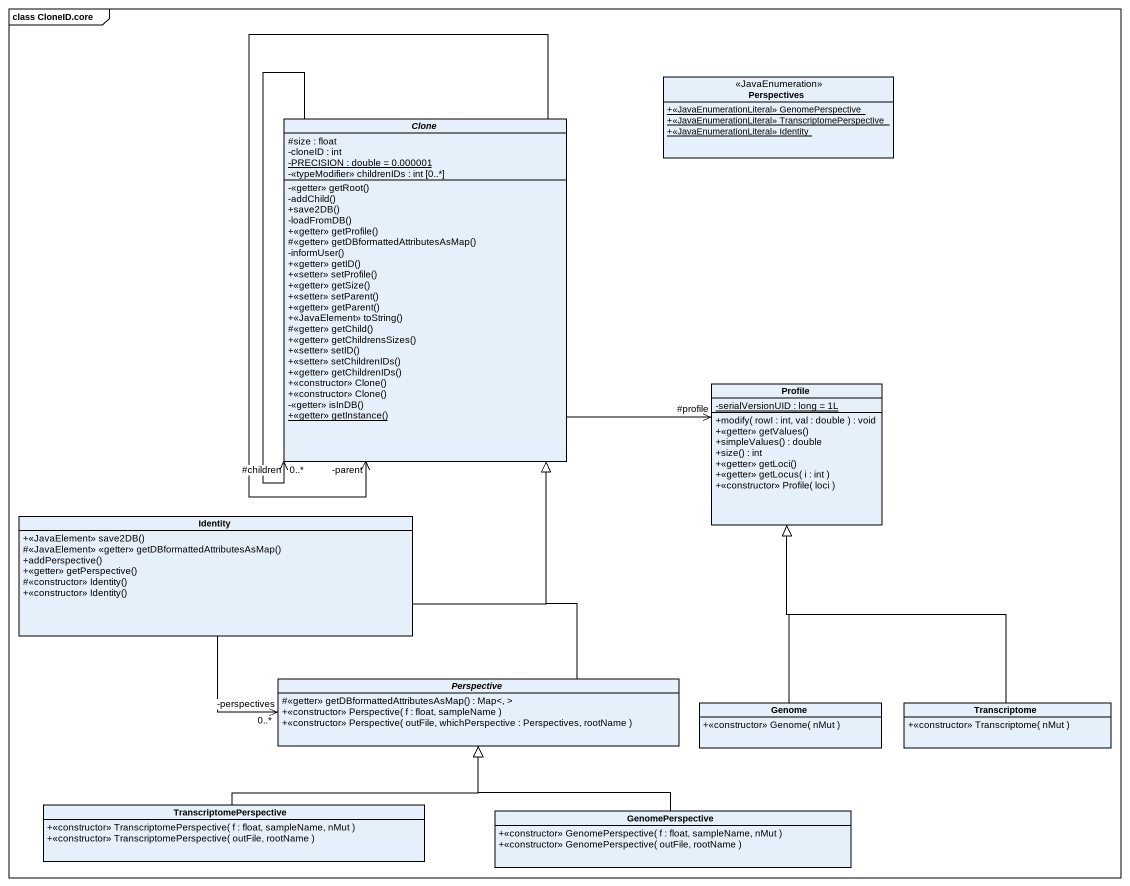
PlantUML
@startuml
mainframe class CloneID.core
hide circle
hide empty members
skinparam classAttributeIconSize 0
class Perspectives <<JavaEnumeration>> {
  {static} +<<JavaEnumerationLiteral>> GenomePerspective
  {static} +<<JavaEnumerationLiteral>> TranscriptomePerspective
  {static} +<<JavaEnumerationLiteral>> Identity
}
abstract class Clone {
  #size : float
  -cloneID : int
  {static} -PRECISION : double = 0.000001
  -<<typeModifier>> childrenIDs : int [0..*]
  -<<getter>> getRoot()
  -addChild()
  +save2DB()
  -loadFromDB()
  +<<getter>> getProfile()
  #<<getter>> getDBformattedAttributesAsMap()
  -informUser()
  +<<getter>> getID()
  +<<setter>> setProfile()
  +<<getter>> getSize()
  +<<setter>> setParent()
  +<<getter>> getParent()
  +<<JavaElement>> toString()
  #<<getter>> getChild()
  +<<getter>> getChildrensSizes()
  +<<setter>> setID()
  +<<setter>> setChildrenIDs()
  +<<getter>> getChildrenIDs()
  +<<constructor>> Clone()
  +<<constructor>> Clone()
  -<<getter>> isInDB()
  {static} +<<getter>> getInstance()
}
class Profile {
  {static} -serialVersionUID : long = 1L
  +modify( rowI : int, val : double ) : void
  +<<getter>> getValues()
  +simpleValues() : double
  +size() : int
  +<<getter>> getLoci()
  +<<getter>> getLocus( i : int )
  +<<constructor>> Profile( loci )
}
class Identity {
  +<<JavaElement>> save2DB()
  #<<JavaElement>> <<getter>> getDBformattedAttributesAsMap()
  +addPerspective()
  +<<getter>> getPerspective()
  #<<constructor>> Identity()
  +<<constructor>> Identity()
}
abstract class Perspective {
  #<<getter>> getDBformattedAttributesAsMap() : Map<, >
  +<<constructor>> Perspective( f : float, sampleName )
  +<<constructor>> Perspective( outFile, whichPerspective : Perspectives, rootName )
}
class Genome {
  +<<constructor>> Genome( nMut )
}
class Transcriptome {
  +<<constructor>> Transcriptome( nMut )
}
class TranscriptomePerspective {
  +<<constructor>> TranscriptomePerspective( f : float, sampleName, nMut )
  +<<constructor>> TranscriptomePerspective( outFile, rootName )
}
class GenomePerspective {
  +<<constructor>> GenomePerspective( f : float, sampleName, nMut )
  +<<constructor>> GenomePerspective( outFile, rootName )
}
Clone "#children\n0..*" <-- Clone
Clone "-parent" <-- Clone
Profile "#profile" <-left- Clone
Identity -up-|> Clone
Perspective -up-|> Clone
Perspective "-perspectives\n0..*" <-left- Identity
Genome -up-|> Profile
Transcriptome -up-|> Profile
TranscriptomePerspective -right-|> Perspective
GenomePerspective -up-|> Perspective
@enduml
